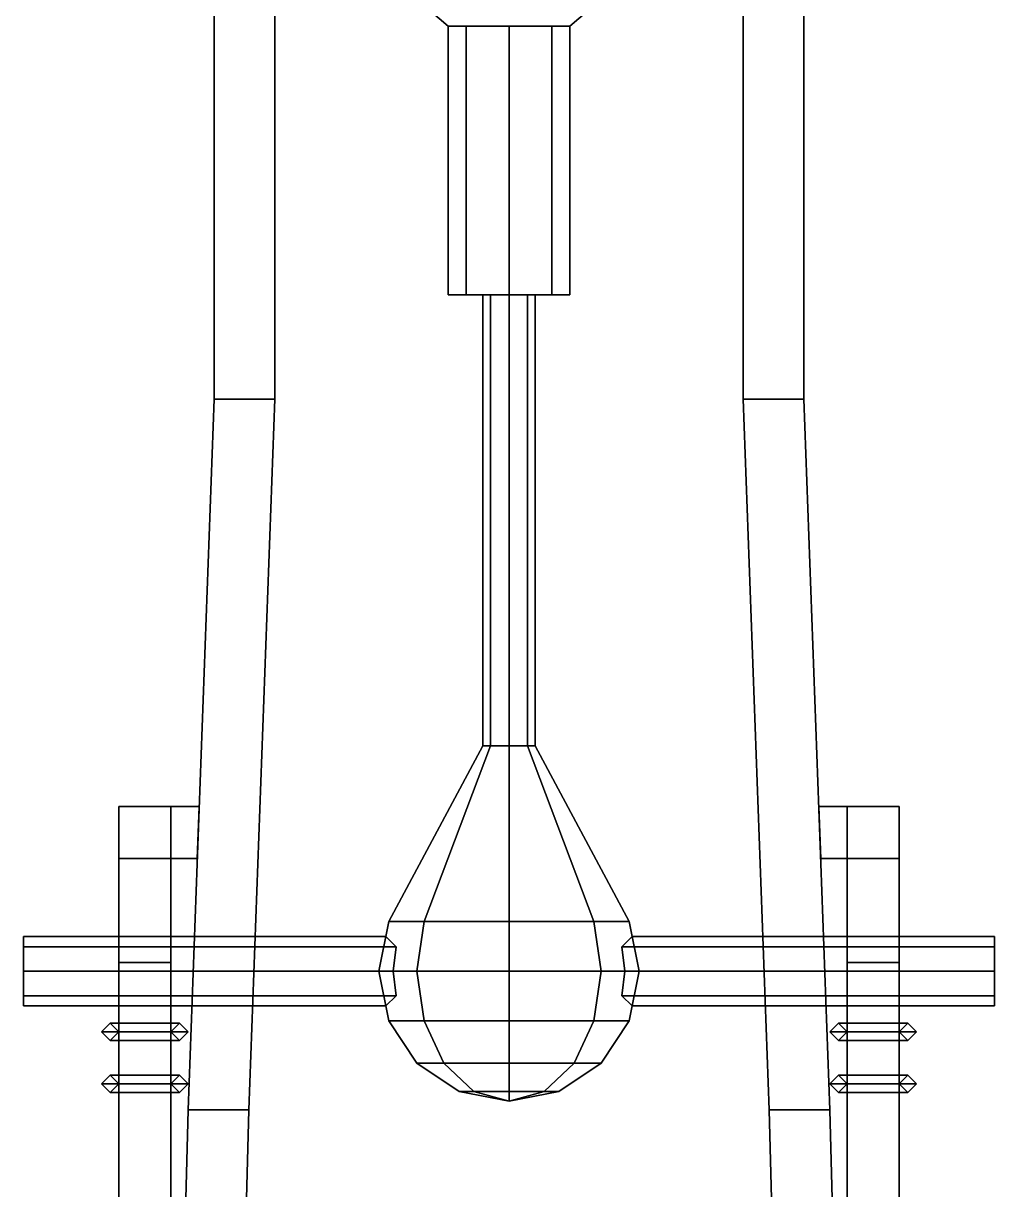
# Model space of a CAD drawing. Extents: x -0.76 to 0.76, y -2.11 to 2.1.
# Drawn here: x -0.56 to 0.56, y -0.652 to 0.693 of the extents above; entities that cross this region are included whole.
import ezdxf

# ---------------------------------------------------------------- set-up
doc = ezdxf.new("R2010")
doc.units = 0
doc.layers.add('FRAME', color=5, linetype='CONTINUOUS')

msp = doc.modelspace()

# ---------------------------------------------------------------- linework, layer by layer
at = {"layer": 'FRAME'}
for points in [[(-0.34, 1.78, 0.45), (-0.34, 0.26, 0.45), (-0.34, 0.26, 0.58), (-0.34, 1.78, 0.58)], [(-0.34, 0.26, 0.58), (-0.27, 0.26, 0.58), (-0.27, 1.78, 0.58), (-0.34, 1.78, 0.58)], [(-0.27, 1.78, 0.45), (-0.27, 0.26, 0.45), (-0.34, 0.26, 0.45), (-0.34, 1.78, 0.45)], [(-0.27, 1.78, 0.58), (-0.27, 0.26, 0.58), (-0.27, 0.26, 0.45), (-0.27, 1.78, 0.45)], [(0.34, 0.26, 0.45), (0.27, 0.26, 0.45), (0.27, 1.78, 0.45), (0.34, 1.78, 0.45)], [(0.27, 1.78, 0.58), (0.27, 0.26, 0.58), (0.34, 0.26, 0.58), (0.34, 1.78, 0.58)], [(0.27, 1.78, 0.45), (0.27, 0.26, 0.45), (0.27, 0.26, 0.58), (0.27, 1.78, 0.58)], [(0.34, 1.78, 0.58), (0.34, 0.26, 0.58), (0.34, 0.26, 0.45), (0.34, 1.78, 0.45)], [(-0.14, 0.75, 0.45), (-0.14, 0.75, 0.3), (-0.07, 0.69, 0.33), (-0.07, 0.69, 0.45)], [(-0.07, 0.69, 0.33), (-0.14, 0.75, 0.3), (0.14, 0.75, 0.3), (0.07, 0.69, 0.33)], [(0.07, 0.69, 0.33), (0.14, 0.75, 0.3), (0.14, 0.75, 0.45), (0.07, 0.69, 0.45)], [(-0.07, 0.69, 0.45), (-0.07, 0.69, 0.33), (0.07, 0.69, 0.33), (0.07, 0.69, 0.45)], [(-0.0495, 0.69, 0.4495), (-0.07, 0.69, 0.4), (-0.07, 0.38, 0.4), (-0.0495, 0.38, 0.4495)], [(-0.07, 0.69, 0.4), (-0.0495, 0.69, 0.3505), (-0.0495, 0.38, 0.3505), (-0.07, 0.38, 0.4)], [(0, 0.69, 0.47), (-0.0495, 0.69, 0.4495), (-0.0495, 0.38, 0.4495), (0, 0.38, 0.47)], [(-0.0495, 0.69, 0.3505), (0, 0.69, 0.33), (0, 0.38, 0.33), (-0.0495, 0.38, 0.3505)], [(0.0495, 0.69, 0.4495), (0, 0.69, 0.47), (0, 0.38, 0.47), (0.0495, 0.38, 0.4495)], [(0, 0.69, 0.33), (0.0495, 0.69, 0.3505), (0.0495, 0.38, 0.3505), (0, 0.38, 0.33)], [(0.07, 0.69, 0.4), (0.0495, 0.69, 0.4495), (0.0495, 0.38, 0.4495), (0.07, 0.38, 0.4)], [(0.0495, 0.69, 0.3505), (0.07, 0.69, 0.4), (0.07, 0.38, 0.4), (0.0495, 0.38, 0.3505)], [(-0.0212, 0.38, 0.4212), (-0.03, 0.38, 0.4), (-0.03, -0.14, 0.35), (-0.0212, -0.14, 0.3712)], [(-0.03, 0.38, 0.4), (-0.0212, 0.38, 0.3788), (-0.0212, -0.14, 0.3288), (-0.03, -0.14, 0.35)], [(0, 0.38, 0.43), (-0.0212, 0.38, 0.4212), (-0.0212, -0.14, 0.3712), (0, -0.14, 0.38)], [(-0.0212, 0.38, 0.3788), (0, 0.38, 0.37), (0, -0.14, 0.32), (-0.0212, -0.14, 0.3288)], [(0.0212, 0.38, 0.4212), (0, 0.38, 0.43), (0, -0.14, 0.38), (0.0212, -0.14, 0.3712)], [(0, 0.38, 0.37), (0.0212, 0.38, 0.3788), (0.0212, -0.14, 0.3288), (0, -0.14, 0.32)], [(0.03, 0.38, 0.4), (0.0212, 0.38, 0.4212), (0.0212, -0.14, 0.3712), (0.03, -0.14, 0.35)], [(0.0212, 0.38, 0.3788), (0.03, 0.38, 0.4), (0.03, -0.14, 0.35), (0.0212, -0.14, 0.3288)], [(-0.37, -0.56, 0.58), (-0.3, -0.56, 0.58), (-0.27, 0.26, 0.58), (-0.34, 0.26, 0.58)], [(-0.27, 0.26, 0.45), (-0.3, -0.56, 0.45), (-0.37, -0.56, 0.45), (-0.34, 0.26, 0.45)], [(-0.34, 0.26, 0.45), (-0.37, -0.56, 0.45), (-0.37, -0.56, 0.58), (-0.34, 0.26, 0.58)], [(-0.27, 0.26, 0.58), (-0.3, -0.56, 0.58), (-0.3, -0.56, 0.45), (-0.27, 0.26, 0.45)], [(0.37, -0.56, 0.45), (0.3, -0.56, 0.45), (0.27, 0.26, 0.45), (0.34, 0.26, 0.45)], [(0.27, 0.26, 0.58), (0.3, -0.56, 0.58), (0.37, -0.56, 0.58), (0.34, 0.26, 0.58)], [(0.27, 0.26, 0.45), (0.3, -0.56, 0.45), (0.3, -0.56, 0.58), (0.27, 0.26, 0.58)], [(0.34, 0.26, 0.58), (0.37, -0.56, 0.58), (0.37, -0.56, 0.45), (0.34, 0.26, 0.45)], [(-0.0212, -0.14, 0.3712), (-0.03, -0.14, 0.35), (-0.1386, -0.3426, 0.35), (-0.098, -0.3426, 0.448)], [(-0.03, -0.14, 0.35), (-0.0212, -0.14, 0.3288), (-0.098, -0.3426, 0.252), (-0.1386, -0.3426, 0.35)], [(0, -0.14, 0.38), (-0.0212, -0.14, 0.3712), (-0.098, -0.3426, 0.448), (0, -0.3426, 0.4886)], [(-0.0212, -0.14, 0.3288), (0, -0.14, 0.32), (0, -0.3426, 0.2114), (-0.098, -0.3426, 0.252)], [(0.0212, -0.14, 0.3712), (0, -0.14, 0.38), (0, -0.3426, 0.4886), (0.098, -0.3426, 0.448)], [(0, -0.14, 0.32), (0.0212, -0.14, 0.3288), (0.098, -0.3426, 0.252), (0, -0.3426, 0.2114)], [(0.03, -0.14, 0.35), (0.0212, -0.14, 0.3712), (0.098, -0.3426, 0.448), (0.1386, -0.3426, 0.35)], [(0.0212, -0.14, 0.3288), (0.03, -0.14, 0.35), (0.1386, -0.3426, 0.35), (0.098, -0.3426, 0.252)], [(-0.45, -0.39, 0.46), (-0.45, -0.27, 0.48), (-0.45, -0.21, 0.41), (-0.45, -0.39, 0.38)], [(-0.45, -0.39, 0.38), (-0.45, -0.21, 0.41), (-0.39, -0.21, 0.41), (-0.39, -0.39, 0.38)], [(-0.39, -0.21, 0.41), (-0.45, -0.21, 0.41), (-0.45, -0.21, 0.54), (-0.39, -0.21, 0.48)], [(-0.45, -0.27, 0.48), (-0.45, -0.21, 0.48), (-0.45, -0.21, 0.41)], [(-0.3572, -0.21, 0.54), (-0.45, -0.21, 0.54), (-0.45, -0.27, 0.54), (-0.3594, -0.27, 0.54)], [(-0.3572, -0.21, 0.48), (-0.39, -0.21, 0.48), (-0.45, -0.21, 0.54), (-0.3572, -0.21, 0.54)], [(-0.45, -0.27, 0.54), (-0.45, -0.21, 0.54), (-0.45, -0.21, 0.48), (-0.45, -0.27, 0.48)], [(-0.39, -0.39, 0.38), (-0.39, -0.21, 0.41), (-0.39, -0.27, 0.48), (-0.39, -0.39, 0.46)], [(-0.39, -0.21, 0.41), (-0.39, -0.21, 0.41), (-0.39, -0.21, 0.48), (-0.39, -0.27, 0.48)], [(0.45, -0.21, 0.54), (0.3572, -0.21, 0.54), (0.3594, -0.27, 0.54), (0.45, -0.27, 0.54)], [(0.39, -0.21, 0.48), (0.3572, -0.21, 0.48), (0.3572, -0.21, 0.54), (0.45, -0.21, 0.54)], [(0.39, -0.39, 0.38), (0.39, -0.21, 0.41), (0.45, -0.21, 0.41), (0.45, -0.39, 0.38)], [(0.39, -0.39, 0.46), (0.39, -0.27, 0.48), (0.39, -0.21, 0.41), (0.39, -0.39, 0.38)], [(0.39, -0.27, 0.48), (0.39, -0.21, 0.48), (0.39, -0.21, 0.41)], [(0.45, -0.21, 0.41), (0.39, -0.21, 0.41), (0.39, -0.21, 0.48), (0.45, -0.21, 0.54)], [(0.45, -0.39, 0.38), (0.45, -0.21, 0.41), (0.45, -0.27, 0.48), (0.45, -0.39, 0.46)], [(0.45, -0.21, 0.41), (0.45, -0.21, 0.41), (0.45, -0.21, 0.48), (0.45, -0.27, 0.48)], [(0.45, -0.21, 0.48), (0.45, -0.21, 0.54), (0.45, -0.27, 0.54), (0.45, -0.27, 0.48)], [(-0.39, -0.27, 0.48), (-0.45, -0.27, 0.48), (-0.45, -0.39, 0.46), (-0.39, -0.39, 0.46)], [(-0.3594, -0.27, 0.54), (-0.45, -0.27, 0.54), (-0.45, -0.27, 0.48), (-0.3594, -0.27, 0.48)], [(0.45, -0.27, 0.54), (0.3594, -0.27, 0.54), (0.3594, -0.27, 0.48), (0.45, -0.27, 0.48)], [(0.45, -0.27, 0.48), (0.39, -0.27, 0.48), (0.39, -0.39, 0.46), (0.45, -0.39, 0.46)], [(-0.15, -0.4, 0.35), (-0.1386, -0.3426, 0.35), (-0.098, -0.3426, 0.252), (-0.1061, -0.4, 0.2439)], [(-0.1061, -0.4, 0.4561), (-0.098, -0.3426, 0.448), (-0.1386, -0.3426, 0.35), (-0.15, -0.4, 0.35)], [(-0.1061, -0.4, 0.2439), (-0.098, -0.3426, 0.252), (0, -0.3426, 0.2114), (0, -0.4, 0.2)], [(0, -0.4, 0.5), (0, -0.3426, 0.4886), (-0.098, -0.3426, 0.448), (-0.1061, -0.4, 0.4561)], [(0, -0.4, 0.2), (0, -0.3426, 0.2114), (0.098, -0.3426, 0.252), (0.1061, -0.4, 0.2439)], [(0.1061, -0.4, 0.4561), (0.098, -0.3426, 0.448), (0, -0.3426, 0.4886), (0, -0.4, 0.5)], [(0.1061, -0.4, 0.2439), (0.098, -0.3426, 0.252), (0.1386, -0.3426, 0.35), (0.15, -0.4, 0.35)], [(0.15, -0.4, 0.35), (0.1386, -0.3426, 0.35), (0.098, -0.3426, 0.448), (0.1061, -0.4, 0.4561)], [(-0.13, -0.3717, 0.3783), (-0.142, -0.36, 0.35), (-0.56, -0.36, 0.35), (-0.56, -0.3717, 0.3783)], [(-0.142, -0.36, 0.35), (-0.13, -0.3717, 0.3217), (-0.56, -0.3717, 0.3217), (-0.56, -0.36, 0.35)], [(0.142, -0.36, 0.35), (0.13, -0.3717, 0.3783), (0.56, -0.3717, 0.3783), (0.56, -0.36, 0.35)], [(0.13, -0.3717, 0.3217), (0.142, -0.36, 0.35), (0.56, -0.36, 0.35), (0.56, -0.3717, 0.3217)], [(-0.1334, -0.4, 0.39), (-0.13, -0.3717, 0.3783), (-0.56, -0.3717, 0.3783), (-0.56, -0.4, 0.39)], [(-0.13, -0.3717, 0.3217), (-0.1334, -0.4, 0.31), (-0.56, -0.4, 0.31), (-0.56, -0.3717, 0.3217)], [(0.13, -0.3717, 0.3783), (0.1334, -0.4, 0.39), (0.56, -0.4, 0.39), (0.56, -0.3717, 0.3783)], [(0.1334, -0.4, 0.31), (0.13, -0.3717, 0.3217), (0.56, -0.3717, 0.3217), (0.56, -0.4, 0.31)], [(-0.45, -0.39, 0.38), (-0.45, -1.47, 0.38), (-0.45, -1.47, 0.46), (-0.45, -0.39, 0.46)], [(-0.39, -0.39, 0.38), (-0.39, -1.47, 0.38), (-0.45, -1.47, 0.38), (-0.45, -0.39, 0.38)], [(-0.45, -1.47, 0.46), (-0.39, -1.47, 0.46), (-0.39, -0.39, 0.46), (-0.45, -0.39, 0.46)], [(-0.39, -0.39, 0.46), (-0.39, -1.47, 0.46), (-0.39, -1.47, 0.38), (-0.39, -0.39, 0.38)], [(0.45, -0.39, 0.38), (0.45, -1.47, 0.38), (0.39, -1.47, 0.38), (0.39, -0.39, 0.38)], [(0.39, -1.47, 0.46), (0.45, -1.47, 0.46), (0.45, -0.39, 0.46), (0.39, -0.39, 0.46)], [(0.39, -0.39, 0.38), (0.39, -1.47, 0.38), (0.39, -1.47, 0.46), (0.39, -0.39, 0.46)], [(0.45, -0.39, 0.46), (0.45, -1.47, 0.46), (0.45, -1.47, 0.38), (0.45, -0.39, 0.38)], [(-0.13, -0.4283, 0.3783), (-0.1334, -0.4, 0.39), (-0.56, -0.4, 0.39), (-0.56, -0.4283, 0.3783)], [(-0.1334, -0.4, 0.31), (-0.13, -0.4283, 0.3217), (-0.56, -0.4283, 0.3217), (-0.56, -0.4, 0.31)], [(-0.1386, -0.4574, 0.35), (-0.15, -0.4, 0.35), (-0.1061, -0.4, 0.2439), (-0.098, -0.4574, 0.252)], [(-0.098, -0.4574, 0.448), (-0.1061, -0.4, 0.4561), (-0.15, -0.4, 0.35), (-0.1386, -0.4574, 0.35)], [(-0.098, -0.4574, 0.252), (-0.1061, -0.4, 0.2439), (0, -0.4, 0.2), (0, -0.4574, 0.2114)], [(0, -0.4574, 0.4886), (0, -0.4, 0.5), (-0.1061, -0.4, 0.4561), (-0.098, -0.4574, 0.448)], [(0, -0.4574, 0.2114), (0, -0.4, 0.2), (0.1061, -0.4, 0.2439), (0.098, -0.4574, 0.252)], [(0.098, -0.4574, 0.448), (0.1061, -0.4, 0.4561), (0, -0.4, 0.5), (0, -0.4574, 0.4886)], [(0.098, -0.4574, 0.252), (0.1061, -0.4, 0.2439), (0.15, -0.4, 0.35), (0.1386, -0.4574, 0.35)], [(0.1386, -0.4574, 0.35), (0.15, -0.4, 0.35), (0.1061, -0.4, 0.4561), (0.098, -0.4574, 0.448)], [(0.1334, -0.4, 0.39), (0.13, -0.4283, 0.3783), (0.56, -0.4283, 0.3783), (0.56, -0.4, 0.39)], [(0.13, -0.4283, 0.3217), (0.1334, -0.4, 0.31), (0.56, -0.4, 0.31), (0.56, -0.4283, 0.3217)], [(-0.142, -0.44, 0.35), (-0.13, -0.4283, 0.3783), (-0.56, -0.4283, 0.3783), (-0.56, -0.44, 0.35)], [(-0.13, -0.4283, 0.3217), (-0.142, -0.44, 0.35), (-0.56, -0.44, 0.35), (-0.56, -0.4283, 0.3217)], [(0.13, -0.4283, 0.3783), (0.142, -0.44, 0.35), (0.56, -0.44, 0.35), (0.56, -0.4283, 0.3783)], [(0.142, -0.44, 0.35), (0.13, -0.4283, 0.3217), (0.56, -0.4283, 0.3217), (0.56, -0.44, 0.35)], [(-0.46, -0.46, 0.37), (-0.47, -0.47, 0.36), (-0.47, -0.47, 0.48), (-0.46, -0.46, 0.47)], [(-0.38, -0.46, 0.37), (-0.37, -0.47, 0.36), (-0.47, -0.47, 0.36), (-0.46, -0.46, 0.37)], [(-0.37, -0.47, 0.48), (-0.38, -0.46, 0.47), (-0.46, -0.46, 0.47), (-0.47, -0.47, 0.48)], [(-0.47, -0.47, 0.36), (-0.46, -0.48, 0.37), (-0.46, -0.48, 0.47), (-0.47, -0.47, 0.48)], [(-0.37, -0.47, 0.36), (-0.38, -0.48, 0.37), (-0.46, -0.48, 0.37), (-0.47, -0.47, 0.36)], [(-0.38, -0.48, 0.47), (-0.37, -0.47, 0.48), (-0.47, -0.47, 0.48), (-0.46, -0.48, 0.47)], [(-0.45, -0.47, 0.38), (-0.46, -0.46, 0.37), (-0.46, -0.46, 0.47), (-0.45, -0.47, 0.46)], [(-0.39, -0.47, 0.38), (-0.38, -0.46, 0.37), (-0.46, -0.46, 0.37), (-0.45, -0.47, 0.38)], [(-0.38, -0.46, 0.47), (-0.39, -0.47, 0.46), (-0.45, -0.47, 0.46), (-0.46, -0.46, 0.47)], [(-0.46, -0.48, 0.37), (-0.45, -0.47, 0.38), (-0.45, -0.47, 0.46), (-0.46, -0.48, 0.47)], [(-0.38, -0.48, 0.37), (-0.39, -0.47, 0.38), (-0.45, -0.47, 0.38), (-0.46, -0.48, 0.37)], [(-0.39, -0.47, 0.46), (-0.38, -0.48, 0.47), (-0.46, -0.48, 0.47), (-0.45, -0.47, 0.46)], [(-0.38, -0.46, 0.37), (-0.39, -0.47, 0.38), (-0.39, -0.47, 0.46), (-0.38, -0.46, 0.47)], [(-0.39, -0.47, 0.38), (-0.38, -0.48, 0.37), (-0.38, -0.48, 0.47), (-0.39, -0.47, 0.46)], [(-0.37, -0.47, 0.36), (-0.38, -0.46, 0.37), (-0.38, -0.46, 0.47), (-0.37, -0.47, 0.48)], [(-0.38, -0.48, 0.37), (-0.37, -0.47, 0.36), (-0.37, -0.47, 0.48), (-0.38, -0.48, 0.47)], [(-0.1061, -0.5061, 0.35), (-0.1386, -0.4574, 0.35), (-0.098, -0.4574, 0.252), (-0.075, -0.5061, 0.275)], [(-0.075, -0.5061, 0.425), (-0.098, -0.4574, 0.448), (-0.1386, -0.4574, 0.35), (-0.1061, -0.5061, 0.35)], [(-0.075, -0.5061, 0.275), (-0.098, -0.4574, 0.252), (0, -0.4574, 0.2114), (0, -0.5061, 0.2439)], [(0, -0.5061, 0.4561), (0, -0.4574, 0.4886), (-0.098, -0.4574, 0.448), (-0.075, -0.5061, 0.425)], [(0, -0.5061, 0.2439), (0, -0.4574, 0.2114), (0.098, -0.4574, 0.252), (0.075, -0.5061, 0.275)], [(0.075, -0.5061, 0.425), (0.098, -0.4574, 0.448), (0, -0.4574, 0.4886), (0, -0.5061, 0.4561)], [(0.075, -0.5061, 0.275), (0.098, -0.4574, 0.252), (0.1386, -0.4574, 0.35), (0.1061, -0.5061, 0.35)], [(0.1061, -0.5061, 0.35), (0.1386, -0.4574, 0.35), (0.098, -0.4574, 0.448), (0.075, -0.5061, 0.425)], [(0.38, -0.46, 0.37), (0.37, -0.47, 0.36), (0.37, -0.47, 0.48), (0.38, -0.46, 0.47)], [(0.46, -0.46, 0.37), (0.47, -0.47, 0.36), (0.37, -0.47, 0.36), (0.38, -0.46, 0.37)], [(0.47, -0.47, 0.48), (0.46, -0.46, 0.47), (0.38, -0.46, 0.47), (0.37, -0.47, 0.48)], [(0.37, -0.47, 0.36), (0.38, -0.48, 0.37), (0.38, -0.48, 0.47), (0.37, -0.47, 0.48)], [(0.47, -0.47, 0.36), (0.46, -0.48, 0.37), (0.38, -0.48, 0.37), (0.37, -0.47, 0.36)], [(0.46, -0.48, 0.47), (0.47, -0.47, 0.48), (0.37, -0.47, 0.48), (0.38, -0.48, 0.47)], [(0.39, -0.47, 0.38), (0.38, -0.46, 0.37), (0.38, -0.46, 0.47), (0.39, -0.47, 0.46)], [(0.45, -0.47, 0.38), (0.46, -0.46, 0.37), (0.38, -0.46, 0.37), (0.39, -0.47, 0.38)], [(0.46, -0.46, 0.47), (0.45, -0.47, 0.46), (0.39, -0.47, 0.46), (0.38, -0.46, 0.47)], [(0.38, -0.48, 0.37), (0.39, -0.47, 0.38), (0.39, -0.47, 0.46), (0.38, -0.48, 0.47)], [(0.46, -0.48, 0.37), (0.45, -0.47, 0.38), (0.39, -0.47, 0.38), (0.38, -0.48, 0.37)], [(0.45, -0.47, 0.46), (0.46, -0.48, 0.47), (0.38, -0.48, 0.47), (0.39, -0.47, 0.46)], [(0.46, -0.46, 0.37), (0.45, -0.47, 0.38), (0.45, -0.47, 0.46), (0.46, -0.46, 0.47)], [(0.45, -0.47, 0.38), (0.46, -0.48, 0.37), (0.46, -0.48, 0.47), (0.45, -0.47, 0.46)], [(0.47, -0.47, 0.36), (0.46, -0.46, 0.37), (0.46, -0.46, 0.47), (0.47, -0.47, 0.48)], [(0.46, -0.48, 0.37), (0.47, -0.47, 0.36), (0.47, -0.47, 0.48), (0.46, -0.48, 0.47)], [(-0.0574, -0.5386, 0.35), (-0.1061, -0.5061, 0.35), (-0.075, -0.5061, 0.275), (-0.0406, -0.5386, 0.3094)], [(-0.0406, -0.5386, 0.3906), (-0.075, -0.5061, 0.425), (-0.1061, -0.5061, 0.35), (-0.0574, -0.5386, 0.35)], [(-0.0406, -0.5386, 0.3094), (-0.075, -0.5061, 0.275), (0, -0.5061, 0.2439), (0, -0.5386, 0.2926)], [(0, -0.5386, 0.4074), (0, -0.5061, 0.4561), (-0.075, -0.5061, 0.425), (-0.0406, -0.5386, 0.3906)], [(0, -0.5386, 0.2926), (0, -0.5061, 0.2439), (0.075, -0.5061, 0.275), (0.0406, -0.5386, 0.3094)], [(0.0406, -0.5386, 0.3906), (0.075, -0.5061, 0.425), (0, -0.5061, 0.4561), (0, -0.5386, 0.4074)], [(0.0406, -0.5386, 0.3094), (0.075, -0.5061, 0.275), (0.1061, -0.5061, 0.35), (0.0574, -0.5386, 0.35)], [(0.0574, -0.5386, 0.35), (0.1061, -0.5061, 0.35), (0.075, -0.5061, 0.425), (0.0406, -0.5386, 0.3906)], [(-0.46, -0.52, 0.37), (-0.47, -0.53, 0.36), (-0.47, -0.53, 0.48), (-0.46, -0.52, 0.47)], [(-0.38, -0.52, 0.37), (-0.37, -0.53, 0.36), (-0.47, -0.53, 0.36), (-0.46, -0.52, 0.37)], [(-0.37, -0.53, 0.48), (-0.38, -0.52, 0.47), (-0.46, -0.52, 0.47), (-0.47, -0.53, 0.48)], [(-0.45, -0.53, 0.38), (-0.46, -0.52, 0.37), (-0.46, -0.52, 0.47), (-0.45, -0.53, 0.46)], [(-0.39, -0.53, 0.38), (-0.38, -0.52, 0.37), (-0.46, -0.52, 0.37), (-0.45, -0.53, 0.38)], [(-0.38, -0.52, 0.47), (-0.39, -0.53, 0.46), (-0.45, -0.53, 0.46), (-0.46, -0.52, 0.47)], [(-0.38, -0.52, 0.37), (-0.39, -0.53, 0.38), (-0.39, -0.53, 0.46), (-0.38, -0.52, 0.47)], [(-0.37, -0.53, 0.36), (-0.38, -0.52, 0.37), (-0.38, -0.52, 0.47), (-0.37, -0.53, 0.48)], [(0.38, -0.52, 0.37), (0.37, -0.53, 0.36), (0.37, -0.53, 0.48), (0.38, -0.52, 0.47)], [(0.46, -0.52, 0.37), (0.47, -0.53, 0.36), (0.37, -0.53, 0.36), (0.38, -0.52, 0.37)], [(0.47, -0.53, 0.48), (0.46, -0.52, 0.47), (0.38, -0.52, 0.47), (0.37, -0.53, 0.48)], [(0.39, -0.53, 0.38), (0.38, -0.52, 0.37), (0.38, -0.52, 0.47), (0.39, -0.53, 0.46)], [(0.45, -0.53, 0.38), (0.46, -0.52, 0.37), (0.38, -0.52, 0.37), (0.39, -0.53, 0.38)], [(0.46, -0.52, 0.47), (0.45, -0.53, 0.46), (0.39, -0.53, 0.46), (0.38, -0.52, 0.47)], [(0.46, -0.52, 0.37), (0.45, -0.53, 0.38), (0.45, -0.53, 0.46), (0.46, -0.52, 0.47)], [(0.47, -0.53, 0.36), (0.46, -0.52, 0.37), (0.46, -0.52, 0.47), (0.47, -0.53, 0.48)], [(-0.47, -0.53, 0.36), (-0.46, -0.54, 0.37), (-0.46, -0.54, 0.47), (-0.47, -0.53, 0.48)], [(-0.37, -0.53, 0.36), (-0.38, -0.54, 0.37), (-0.46, -0.54, 0.37), (-0.47, -0.53, 0.36)], [(-0.38, -0.54, 0.47), (-0.37, -0.53, 0.48), (-0.47, -0.53, 0.48), (-0.46, -0.54, 0.47)], [(-0.46, -0.54, 0.37), (-0.45, -0.53, 0.38), (-0.45, -0.53, 0.46), (-0.46, -0.54, 0.47)], [(-0.38, -0.54, 0.37), (-0.39, -0.53, 0.38), (-0.45, -0.53, 0.38), (-0.46, -0.54, 0.37)], [(-0.39, -0.53, 0.46), (-0.38, -0.54, 0.47), (-0.46, -0.54, 0.47), (-0.45, -0.53, 0.46)], [(-0.39, -0.53, 0.38), (-0.38, -0.54, 0.37), (-0.38, -0.54, 0.47), (-0.39, -0.53, 0.46)], [(-0.38, -0.54, 0.37), (-0.37, -0.53, 0.36), (-0.37, -0.53, 0.48), (-0.38, -0.54, 0.47)], [(0.37, -0.53, 0.36), (0.38, -0.54, 0.37), (0.38, -0.54, 0.47), (0.37, -0.53, 0.48)], [(0.47, -0.53, 0.36), (0.46, -0.54, 0.37), (0.38, -0.54, 0.37), (0.37, -0.53, 0.36)], [(0.46, -0.54, 0.47), (0.47, -0.53, 0.48), (0.37, -0.53, 0.48), (0.38, -0.54, 0.47)], [(0.38, -0.54, 0.37), (0.39, -0.53, 0.38), (0.39, -0.53, 0.46), (0.38, -0.54, 0.47)], [(0.46, -0.54, 0.37), (0.45, -0.53, 0.38), (0.39, -0.53, 0.38), (0.38, -0.54, 0.37)], [(0.45, -0.53, 0.46), (0.46, -0.54, 0.47), (0.38, -0.54, 0.47), (0.39, -0.53, 0.46)], [(0.45, -0.53, 0.38), (0.46, -0.54, 0.37), (0.46, -0.54, 0.47), (0.45, -0.53, 0.46)], [(0.46, -0.54, 0.37), (0.47, -0.53, 0.36), (0.47, -0.53, 0.48), (0.46, -0.54, 0.47)], [(0, -0.55, 0.35), (-0.0574, -0.5386, 0.35), (-0.0406, -0.5386, 0.3094), (0, -0.55, 0.35)], [(0, -0.55, 0.35), (-0.0406, -0.5386, 0.3906), (-0.0574, -0.5386, 0.35), (0, -0.55, 0.35)], [(0, -0.55, 0.35), (-0.0406, -0.5386, 0.3094), (0, -0.5386, 0.2926), (0, -0.55, 0.35)], [(0, -0.55, 0.35), (0, -0.5386, 0.4074), (-0.0406, -0.5386, 0.3906), (0, -0.55, 0.35)], [(0, -0.55, 0.35), (0, -0.5386, 0.2926), (0.0406, -0.5386, 0.3094), (0, -0.55, 0.35)], [(0, -0.55, 0.35), (0.0406, -0.5386, 0.3094), (0.0574, -0.5386, 0.35), (0, -0.55, 0.35)], [(0, -0.55, 0.35), (0.0574, -0.5386, 0.35), (0.0406, -0.5386, 0.3906), (0, -0.55, 0.35)], [(0, -0.55, 0.35), (0.0406, -0.5386, 0.3906), (0, -0.5386, 0.4074), (0, -0.55, 0.35)], [(-0.3, -0.56, 0.45), (-0.31, -0.94, 0.45), (-0.38, -0.94, 0.45), (-0.37, -0.56, 0.45)], [(-0.38, -0.94, 0.58), (-0.31, -0.94, 0.58), (-0.3, -0.56, 0.58), (-0.37, -0.56, 0.58)], [(-0.37, -0.56, 0.45), (-0.38, -0.94, 0.45), (-0.38, -0.94, 0.58), (-0.37, -0.56, 0.58)], [(-0.3, -0.56, 0.58), (-0.31, -0.94, 0.58), (-0.31, -0.94, 0.45), (-0.3, -0.56, 0.45)], [(0.38, -0.94, 0.45), (0.31, -0.94, 0.45), (0.3, -0.56, 0.45), (0.37, -0.56, 0.45)], [(0.3, -0.56, 0.58), (0.31, -0.94, 0.58), (0.38, -0.94, 0.58), (0.37, -0.56, 0.58)], [(0.3, -0.56, 0.45), (0.31, -0.94, 0.45), (0.31, -0.94, 0.58), (0.3, -0.56, 0.58)], [(0.37, -0.56, 0.58), (0.38, -0.94, 0.58), (0.38, -0.94, 0.45), (0.37, -0.56, 0.45)]]:
    msp.add_3dface(points, dxfattribs=at)

doc.saveas('drawing.dxf')
